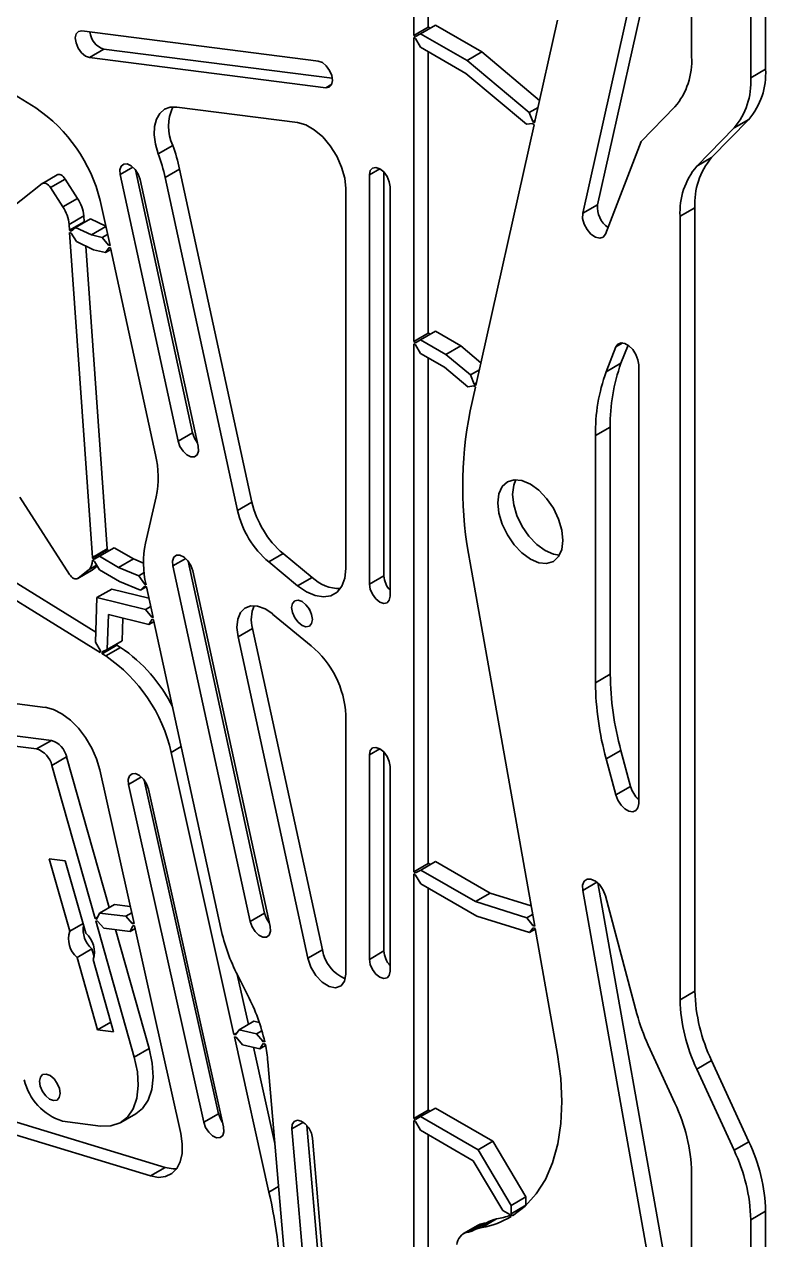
# Model space of a CAD drawing. Header units: millimetres. Extents: x 0 to 415, y 0 to 292.
# Drawn here: x 383.62 to 392.48, y 99.42 to 113.97 of the extents above; entities that cross this region are included whole.
import ezdxf

# ---------------------------------------------------------------- set-up
doc = ezdxf.new("R2010")
doc.units = ezdxf.units.MM

# ---------------------------------------------------------------- blocks, each defined once
blk = doc.blocks.new('SE691')
at = {"color": 7, "linetype": 'Continuous', "lineweight": 35}
for p, q in [((390.297, 111.708), (390.295, 111.648)), ((390.295, 111.648), (390.313, 111.58)), ((390.313, 111.58), (390.348, 111.514)), ((390.348, 111.514), (390.395, 111.459)), ((390.395, 111.459), (390.448, 111.422)), ((390.448, 111.422), (390.499, 111.41)), ((390.499, 111.41), (390.541, 111.423)), ((390.541, 111.423), (390.568, 111.46))]:
    blk.add_line(p, q, dxfattribs=at)
blk = doc.blocks.new('SE690')
blk.add_blockref('SE691', (0, 0))
blk = doc.blocks.new('SE695')
at = {"color": 7, "linetype": 'Continuous', "lineweight": 35}
for p, q in [((390.313, 103.714), (390.295, 103.667)), ((390.348, 103.74), (390.313, 103.714)), ((390.395, 103.741), (390.348, 103.74)), ((390.448, 103.717), (390.395, 103.741)), ((390.499, 103.67), (390.448, 103.717)), ((390.295, 103.667), (390.297, 103.605)), ((390.541, 103.609), (390.499, 103.67)), ((390.568, 103.541), (390.541, 103.609))]:
    blk.add_line(p, q, dxfattribs=at)
blk = doc.blocks.new('SE694')
blk.add_blockref('SE695', (0, 0))
blk = doc.blocks.new('SE707')
at = {"color": 7, "linetype": 'Continuous', "lineweight": 35}
for p, q in [((390.692, 104.748), (390.716, 104.685)), ((390.716, 104.685), (390.754, 104.627)), ((390.754, 104.627), (390.8, 104.581)), ((390.933, 104.56), (390.957, 104.595)), ((390.957, 104.595), (390.966, 104.646)), ((390.8, 104.581), (390.849, 104.552)), ((390.849, 104.552), (390.895, 104.545)), ((390.895, 104.545), (390.933, 104.56))]:
    blk.add_line(p, q, dxfattribs=at)
blk = doc.blocks.new('SE706')
blk.add_blockref('SE707', (0, 0))
blk = doc.blocks.new('SE709')
at = {"color": 7, "linetype": 'Continuous', "lineweight": 35}
for p, q in [((390.716, 110.144), (390.692, 110.109)), ((390.754, 110.159), (390.716, 110.144)), ((390.8, 110.152), (390.754, 110.159)), ((390.849, 110.124), (390.8, 110.152)), ((390.895, 110.077), (390.849, 110.124)), ((390.933, 110.019), (390.895, 110.077)), ((390.957, 109.956), (390.933, 110.019)), ((390.966, 109.895), (390.957, 109.956))]:
    blk.add_line(p, q, dxfattribs=at)
blk = doc.blocks.new('SE708')
blk.add_blockref('SE709', (0, 0))
blk = doc.blocks.new('SE719')
at = {"color": 7, "linetype": 'Continuous', "lineweight": 35}
for p, q in [((389.475, 108.52), (389.395, 108.495)), ((389.569, 108.511), (389.475, 108.52)), ((389.333, 108.438), (389.294, 108.352)), ((389.395, 108.495), (389.333, 108.438)), ((389.67, 108.468), (389.569, 108.511)), ((389.77, 108.394), (389.67, 108.468)), ((389.864, 108.295), (389.77, 108.394)), ((389.294, 108.352), (389.281, 108.243)), ((389.281, 108.243), (389.294, 108.119)), ((389.945, 108.178), (389.864, 108.295)), ((389.294, 108.119), (389.333, 107.989)), ((390.006, 108.049), (389.945, 108.178)), ((389.333, 107.989), (389.395, 107.86)), ((390.045, 107.918), (390.006, 108.049)), ((389.395, 107.86), (389.475, 107.742)), ((390.058, 107.794), (390.045, 107.918)), ((390.045, 107.686), (390.058, 107.794)), ((389.475, 107.742), (389.569, 107.643)), ((389.569, 107.643), (389.67, 107.57)), ((390.006, 107.6), (390.045, 107.686)), ((389.67, 107.57), (389.77, 107.527)), ((389.77, 107.527), (389.864, 107.518)), ((389.864, 107.518), (389.945, 107.542)), ((389.945, 107.542), (390.006, 107.6))]:
    blk.add_line(p, q, dxfattribs=at)
blk = doc.blocks.new('SE718')
blk.add_blockref('SE719', (0, 0))
blk = doc.blocks.new('SE755')
at = {"color": 7, "linetype": 'Continuous', "lineweight": 35}
for p, q in [((386.319, 103.232), (386.341, 103.17)), ((386.341, 103.17), (386.378, 103.113)), ((386.561, 103.116), (386.557, 103.174)), ((386.378, 103.113), (386.424, 103.069)), ((386.424, 103.069), (386.472, 103.046)), ((386.472, 103.046), (386.515, 103.047)), ((386.515, 103.047), (386.546, 103.071)), ((386.546, 103.071), (386.561, 103.116))]:
    blk.add_line(p, q, dxfattribs=at)
blk = doc.blocks.new('SE754')
blk.add_blockref('SE755', (0, 0))
blk = doc.blocks.new('SE757')
at = {"color": 7, "linetype": 'Continuous', "lineweight": 35}
for p, q in [((385.405, 107.592), (385.391, 107.547)), ((385.391, 107.547), (385.395, 107.489)), ((385.437, 107.616), (385.405, 107.592)), ((385.479, 107.617), (385.437, 107.616)), ((385.528, 107.594), (385.479, 107.617)), ((385.574, 107.55), (385.528, 107.594)), ((385.61, 107.493), (385.574, 107.55)), ((385.632, 107.431), (385.61, 107.493))]:
    blk.add_line(p, q, dxfattribs=at)
blk = doc.blocks.new('SE756')
blk.add_blockref('SE757', (0, 0))
blk = doc.blocks.new('SE763')
at = {"color": 7, "linetype": 'Continuous', "lineweight": 35}
for p, q in [((385.457, 108.98), (385.479, 108.917)), ((385.479, 108.917), (385.516, 108.86)), ((385.516, 108.86), (385.562, 108.817)), ((385.562, 108.817), (385.61, 108.793)), ((385.653, 108.794), (385.684, 108.819)), ((385.684, 108.819), (385.699, 108.863)), ((385.699, 108.863), (385.695, 108.921)), ((385.61, 108.793), (385.653, 108.794))]:
    blk.add_line(p, q, dxfattribs=at)
blk = doc.blocks.new('SE762')
blk.add_blockref('SE763', (0, 0))
blk = doc.blocks.new('SE765')
at = {"color": 7, "linetype": 'Continuous', "lineweight": 35}
for p, q in [((384.806, 112.298), (384.775, 112.274)), ((384.849, 112.299), (384.806, 112.298)), ((384.897, 112.276), (384.849, 112.299)), ((384.775, 112.274), (384.76, 112.229)), ((384.76, 112.229), (384.764, 112.171)), ((384.943, 112.232), (384.897, 112.276)), ((384.98, 112.175), (384.943, 112.232)), ((385.002, 112.113), (384.98, 112.175))]:
    blk.add_line(p, q, dxfattribs=at)
blk = doc.blocks.new('SE764')
blk.add_blockref('SE765', (0, 0))
blk = doc.blocks.new('SE771')
at = {"color": 7, "linetype": 'Continuous', "lineweight": 35}
for p, q in [((386.823, 100.805), (386.819, 100.752)), ((386.846, 100.841), (386.823, 100.805)), ((386.883, 100.855), (386.846, 100.841)), ((386.929, 100.845), (386.883, 100.855)), ((386.977, 100.812), (386.929, 100.845)), ((387.02, 100.762), (386.977, 100.812)), ((387.051, 100.701), (387.02, 100.762)), ((387.065, 100.64), (387.051, 100.701))]:
    blk.add_line(p, q, dxfattribs=at)
blk = doc.blocks.new('SE770')
blk.add_blockref('SE771', (0, 0))
blk = doc.blocks.new('SE783')
at = {"color": 7, "linetype": 'Continuous', "lineweight": 35}
for p, q in [((386.852, 107.071), (386.825, 107.04)), ((386.892, 107.079), (386.852, 107.071)), ((386.939, 107.062), (386.892, 107.079)), ((386.986, 107.024), (386.939, 107.062)), ((386.825, 107.04), (386.815, 106.991)), ((386.815, 106.991), (386.825, 106.931)), ((386.825, 106.931), (386.852, 106.869)), ((387.027, 106.97), (386.986, 107.024)), ((387.053, 106.908), (387.027, 106.97)), ((386.852, 106.869), (386.892, 106.815)), ((386.892, 106.815), (386.939, 106.777)), ((386.939, 106.777), (386.986, 106.76)), ((386.986, 106.76), (387.027, 106.768)), ((387.027, 106.768), (387.053, 106.799)), ((387.063, 106.848), (387.053, 106.908)), ((387.053, 106.799), (387.063, 106.848))]:
    blk.add_line(p, q, dxfattribs=at)
blk = doc.blocks.new('SE782')
blk.add_blockref('SE783', (0, 0))
blk = doc.blocks.new('SE785')
at = {"color": 7, "linetype": 'Continuous', "lineweight": 35}
for p, q in [((387.754, 112.219), (387.745, 112.17)), ((387.781, 112.25), (387.754, 112.219)), ((387.821, 112.258), (387.781, 112.25)), ((387.869, 112.241), (387.821, 112.258)), ((387.916, 112.203), (387.869, 112.241)), ((387.956, 112.149), (387.916, 112.203)), ((387.983, 112.087), (387.956, 112.149)), ((387.993, 112.027), (387.983, 112.087))]:
    blk.add_line(p, q, dxfattribs=at)
blk = doc.blocks.new('SE784')
blk.add_blockref('SE785', (0, 0))
blk = doc.blocks.new('SE787')
at = {"color": 7, "linetype": 'Continuous', "lineweight": 35}
for p, q in [((387.745, 107.271), (387.754, 107.211)), ((387.754, 107.211), (387.781, 107.149)), ((387.781, 107.149), (387.821, 107.095)), ((387.821, 107.095), (387.869, 107.056)), ((387.956, 107.048), (387.983, 107.079)), ((387.983, 107.079), (387.993, 107.128)), ((387.869, 107.056), (387.916, 107.04)), ((387.916, 107.04), (387.956, 107.048))]:
    blk.add_line(p, q, dxfattribs=at)
blk = doc.blocks.new('SE786')
blk.add_blockref('SE787', (0, 0))
blk = doc.blocks.new('SE793')
at = {"color": 7, "linetype": 'Continuous', "lineweight": 35}
for p, q in [((387.745, 102.78), (387.754, 102.72)), ((387.754, 102.72), (387.781, 102.658)), ((387.781, 102.658), (387.821, 102.604)), ((387.821, 102.604), (387.869, 102.565)), ((387.869, 102.565), (387.916, 102.549)), ((387.916, 102.549), (387.956, 102.557)), ((387.956, 102.557), (387.983, 102.588)), ((387.983, 102.588), (387.993, 102.637))]:
    blk.add_line(p, q, dxfattribs=at)
blk = doc.blocks.new('SE792')
blk.add_blockref('SE793', (0, 0))
blk = doc.blocks.new('SE795')
at = {"color": 7, "linetype": 'Continuous', "lineweight": 35}
for p, q in [((387.821, 105.317), (387.781, 105.31)), ((387.869, 105.301), (387.821, 105.317)), ((387.754, 105.279), (387.745, 105.229)), ((387.781, 105.31), (387.754, 105.279)), ((387.916, 105.263), (387.869, 105.301)), ((387.956, 105.209), (387.916, 105.263)), ((387.983, 105.147), (387.956, 105.209)), ((387.993, 105.087), (387.983, 105.147))]:
    blk.add_line(p, q, dxfattribs=at)
blk = doc.blocks.new('SE794')
blk.add_blockref('SE795', (0, 0))
blk = doc.blocks.new('SE797')
at = {"color": 7, "linetype": 'Continuous', "lineweight": 35}
for p, q in [((386.17, 106.85), (386.203, 106.929)), ((386.203, 106.929), (386.256, 106.983)), ((386.256, 106.983), (386.325, 107.01)), ((386.325, 107.01), (386.408, 107.006)), ((386.408, 107.006), (386.497, 106.973)), ((386.497, 106.973), (386.588, 106.913)), ((386.161, 106.751), (386.17, 106.85)), ((386.174, 106.639), (386.161, 106.751))]:
    blk.add_line(p, q, dxfattribs=at)
blk = doc.blocks.new('SE796')
blk.add_blockref('SE797', (0, 0))
blk = doc.blocks.new('SE799')
at = {"color": 7, "linetype": 'Continuous', "lineweight": 35}
for p, q in [((387.046, 102.686), (387.009, 102.792)), ((387.106, 102.587), (387.046, 102.686)), ((387.181, 102.506), (387.106, 102.587)), ((387.462, 102.604), (387.448, 102.519)), ((387.263, 102.455), (387.181, 102.506)), ((387.341, 102.44), (387.263, 102.455)), ((387.406, 102.462), (387.341, 102.44)), ((387.448, 102.519), (387.406, 102.462))]:
    blk.add_line(p, q, dxfattribs=at)
blk = doc.blocks.new('SE798')
blk.add_blockref('SE799', (0, 0))
blk = doc.blocks.new('SE801')
at = {"color": 7, "linetype": 'Continuous', "lineweight": 35}
for p, q in [((387.462, 107.457), (387.45, 107.342)), ((386.992, 107.178), (386.886, 107.251)), ((387.416, 107.247), (387.36, 107.175)), ((387.45, 107.342), (387.416, 107.247)), ((387.097, 107.133), (386.992, 107.178)), ((387.196, 107.117), (387.097, 107.133)), ((387.285, 107.131), (387.196, 107.117)), ((387.36, 107.175), (387.285, 107.131))]:
    blk.add_line(p, q, dxfattribs=at)
blk = doc.blocks.new('SE800')
blk.add_blockref('SE801', (0, 0))
blk = doc.blocks.new('SE803')
at = {"color": 7, "linetype": 'Continuous', "lineweight": 35}
for p, q in [((386.884, 112.795), (386.984, 112.767)), ((386.984, 112.767), (387.086, 112.709)), ((387.086, 112.709), (387.186, 112.623)), ((387.186, 112.623), (387.277, 112.516)), ((387.277, 112.516), (387.355, 112.393)), ((387.355, 112.393), (387.413, 112.262)), ((387.413, 112.262), (387.45, 112.13)), ((387.45, 112.13), (387.462, 112.005))]:
    blk.add_line(p, q, dxfattribs=at)
blk = doc.blocks.new('SE802')
blk.add_blockref('SE803', (0, 0))
blk = doc.blocks.new('SE805')
at = {"color": 7, "linetype": 'Continuous', "lineweight": 35}
for p, q in [((385.197, 112.835), (385.237, 112.904)), ((385.237, 112.904), (385.293, 112.953)), ((385.293, 112.953), (385.362, 112.978)), ((385.362, 112.978), (385.441, 112.98)), ((385.171, 112.647), (385.175, 112.748)), ((385.175, 112.748), (385.197, 112.835)), ((385.187, 112.536), (385.171, 112.647)), ((385.22, 112.421), (385.187, 112.536))]:
    blk.add_line(p, q, dxfattribs=at)
blk = doc.blocks.new('SE804')
blk.add_blockref('SE805', (0, 0))
blk = doc.blocks.new('SE807')
at = {"color": 7, "linetype": 'Continuous', "lineweight": 35}
for p, q in [((384.238, 113.855), (384.227, 113.807)), ((384.227, 113.807), (384.236, 113.747)), ((384.265, 113.885), (384.238, 113.855)), ((384.306, 113.891), (384.265, 113.885)), ((384.236, 113.747), (384.262, 113.685)), ((384.262, 113.685), (384.301, 113.63)), ((384.301, 113.63), (384.348, 113.591)), ((384.348, 113.591), (384.396, 113.573))]:
    blk.add_line(p, q, dxfattribs=at)
blk = doc.blocks.new('SE806')
blk.add_blockref('SE807', (0, 0))
blk = doc.blocks.new('SE809')
at = {"color": 7, "linetype": 'Continuous', "lineweight": 35}
for p, q in [((387.182, 113.512), (387.134, 113.53)), ((387.229, 113.473), (387.182, 113.512)), ((387.269, 113.418), (387.229, 113.473)), ((387.295, 113.356), (387.269, 113.418)), ((387.303, 113.297), (387.295, 113.356)), ((387.224, 113.212), (387.265, 113.218)), ((387.265, 113.218), (387.293, 113.248)), ((387.293, 113.248), (387.303, 113.297))]:
    blk.add_line(p, q, dxfattribs=at)
blk = doc.blocks.new('SE808')
blk.add_blockref('SE809', (0, 0))
blk = doc.blocks.new('SE873')
at = {"color": 7, "linetype": 'Continuous', "lineweight": 35}
for p, q in [((383.81, 101.371), (383.837, 101.4)), ((383.837, 101.4), (383.878, 101.407)), ((383.878, 101.407), (383.926, 101.389)), ((383.926, 101.389), (383.973, 101.35)), ((383.799, 101.322), (383.81, 101.371)), ((383.808, 101.262), (383.799, 101.322)), ((383.834, 101.2), (383.808, 101.262)), ((383.973, 101.35), (384.012, 101.295)), ((384.012, 101.295), (384.038, 101.233)), ((383.873, 101.146), (383.834, 101.2)), ((383.92, 101.106), (383.873, 101.146)), ((383.968, 101.089), (383.92, 101.106)), ((384.009, 101.095), (383.968, 101.089)), ((384.036, 101.125), (384.009, 101.095)), ((384.047, 101.173), (384.036, 101.125)), ((384.038, 101.233), (384.047, 101.173))]:
    blk.add_line(p, q, dxfattribs=at)
blk = doc.blocks.new('SE872')
blk.add_blockref('SE873', (0, 0))
blk = doc.blocks.new('SE929')
at = {"color": 7, "linetype": 'Continuous', "lineweight": 35}
for p, q in [((385.786, 100.768), (385.764, 100.83)), ((385.823, 100.711), (385.786, 100.768)), ((385.869, 100.668), (385.823, 100.711)), ((385.917, 100.645), (385.869, 100.668)), ((385.991, 100.671), (385.96, 100.646)), ((386.005, 100.716), (385.991, 100.671)), ((386.001, 100.774), (386.005, 100.716)), ((385.96, 100.646), (385.917, 100.645))]:
    blk.add_line(p, q, dxfattribs=at)
blk = doc.blocks.new('SE928')
blk.add_blockref('SE929', (0, 0))
blk = doc.blocks.new('SE931')
at = {"color": 7, "linetype": 'Continuous', "lineweight": 35}
for p, q in [((384.86, 104.932), (384.875, 104.977)), ((384.865, 104.874), (384.86, 104.932)), ((384.875, 104.977), (384.906, 105.002)), ((384.906, 105.002), (384.948, 105.003)), ((384.948, 105.003), (384.996, 104.981)), ((384.996, 104.981), (385.042, 104.937)), ((385.042, 104.937), (385.08, 104.88)), ((385.08, 104.88), (385.102, 104.818))]:
    blk.add_line(p, q, dxfattribs=at)
blk = doc.blocks.new('SE930')
blk.add_blockref('SE931', (0, 0))
blk = doc.blocks.new('SE959')
at = {"color": 7, "linetype": 'Continuous', "lineweight": 35}
for p, q in [((383.867, 105.796), (383.965, 105.77)), ((383.965, 105.77), (384.067, 105.718)), ((384.067, 105.718), (384.168, 105.643)), ((384.168, 105.643), (384.264, 105.547)), ((384.264, 105.547), (384.351, 105.434)), ((384.351, 105.434), (384.425, 105.309)), ((384.425, 105.309), (384.482, 105.179)), ((384.482, 105.179), (384.521, 105.047))]:
    blk.add_line(p, q, dxfattribs=at)
blk = doc.blocks.new('SE958')
blk.add_blockref('SE959', (0, 0))
blk = doc.blocks.new('SE965')
at = {"color": 7, "linetype": 'Continuous', "lineweight": 35}
for p, q in [((385.488, 100.697), (385.507, 100.572)), ((385.507, 100.572), (385.505, 100.457)), ((385.505, 100.457), (385.483, 100.357)), ((385.441, 100.275), (385.382, 100.215)), ((385.483, 100.357), (385.441, 100.275)), ((385.222, 100.17), (385.127, 100.187)), ((385.308, 100.18), (385.222, 100.17)), ((385.382, 100.215), (385.308, 100.18))]:
    blk.add_line(p, q, dxfattribs=at)
blk = doc.blocks.new('SE964')
blk.add_blockref('SE965', (0, 0))
blk = doc.blocks.new('SE967')
at = {"color": 7, "linetype": 'Continuous', "lineweight": 35}
for p, q in [((384.97, 101.434), (384.932, 101.609)), ((384.981, 101.268), (384.97, 101.434)), ((384.964, 101.119), (384.981, 101.268)), ((384.921, 100.991), (384.964, 101.119)), ((384.853, 100.891), (384.921, 100.991)), ((384.654, 100.786), (384.763, 100.822)), ((384.763, 100.822), (384.853, 100.891)), ((384.53, 100.785), (384.654, 100.786))]:
    blk.add_line(p, q, dxfattribs=at)
blk = doc.blocks.new('SE966')
blk.add_blockref('SE967', (0, 0))
blk = doc.blocks.new('SE1011')
at = {"color": 7, "linetype": 'Continuous', "lineweight": 35}
for p, q in [((383.84, 112.069), (383.83, 112.064)), ((383.851, 112.071), (383.84, 112.069)), ((383.864, 112.07), (383.851, 112.071)), ((383.878, 112.065), (383.864, 112.07)), ((383.892, 112.057), (383.878, 112.065)), ((383.905, 112.046), (383.892, 112.057)), ((383.918, 112.032), (383.905, 112.046)), ((383.929, 112.016), (383.918, 112.032))]:
    blk.add_line(p, q, dxfattribs=at)
blk = doc.blocks.new('SE1010')
blk.add_blockref('SE1011', (0, 0))
blk = doc.blocks.new('SE1023')
at = {"color": 7, "linetype": 'Continuous', "lineweight": 35}
for p, q in [((384.157, 107.387), (384.169, 107.372)), ((384.169, 107.372), (384.182, 107.358)), ((384.182, 107.358), (384.195, 107.347)), ((384.195, 107.347), (384.209, 107.339)), ((384.209, 107.339), (384.223, 107.334)), ((384.223, 107.334), (384.235, 107.332)), ((384.235, 107.332), (384.247, 107.334)), ((384.247, 107.334), (384.257, 107.339))]:
    blk.add_line(p, q, dxfattribs=at)
blk = doc.blocks.new('SE1022')
blk.add_blockref('SE1023', (0, 0))
blk = doc.blocks.new('SE1091')
at = {"color": 7, "linetype": 'Continuous', "lineweight": 35}
for p, q in [((389.995, 101.642), (390.034, 101.354)), ((390.034, 101.354), (390.048, 101.077)), ((390.048, 101.077), (390.036, 100.815)), ((390.036, 100.815), (389.999, 100.57)), ((389.999, 100.57), (389.936, 100.346)), ((389.936, 100.346), (389.85, 100.146)), ((389.85, 100.146), (389.74, 99.972)), ((389.74, 99.972), (389.608, 99.826)), ((389.608, 99.826), (389.455, 99.71))]:
    blk.add_line(p, q, dxfattribs=at)
blk = doc.blocks.new('SE1090')
blk.add_blockref('SE1091', (0, 0))
blk = doc.blocks.new('SE1149')
at = {"color": 7, "linetype": 'Continuous', "lineweight": 35}
for p, q in [((389.471, 108.454), (389.498, 108.521)), ((389.457, 108.345), (389.471, 108.454)), ((389.471, 108.221), (389.457, 108.345)), ((389.51, 108.091), (389.471, 108.221)), ((389.571, 107.962), (389.51, 108.091)), ((389.652, 107.844), (389.571, 107.962)), ((389.746, 107.745), (389.652, 107.844)), ((389.846, 107.672), (389.746, 107.745))]:
    blk.add_line(p, q, dxfattribs=at)
blk = doc.blocks.new('SE1148')
blk.add_blockref('SE1149', (0, 0))
blk = doc.blocks.new('SE1151')
at = {"color": 7, "linetype": 'Continuous', "lineweight": 35}
for p, q in [((389.947, 107.629), (389.846, 107.672)), ((390.018, 107.619), (389.947, 107.629))]:
    blk.add_line(p, q, dxfattribs=at)
blk = doc.blocks.new('SE1150')
blk.add_blockref('SE1151', (0, 0))
blk = doc.blocks.new('SE1167')
at = {"color": 7, "linetype": 'Continuous', "lineweight": 35}
for p, q in [((387.013, 106.991), (387.025, 106.969)), ((387.025, 106.969), (387.038, 106.948))]:
    blk.add_line(p, q, dxfattribs=at)
blk = doc.blocks.new('SE1166')
blk.add_blockref('SE1167', (0, 0))
blk = doc.blocks.new('SE1169')
at = {"color": 7, "linetype": 'Continuous', "lineweight": 35}
for p, q in [((384.011, 112.169), (384.017, 112.172)), ((384.017, 112.172), (384.028, 112.174)), ((384.028, 112.174), (384.041, 112.172)), ((384.041, 112.172), (384.055, 112.167)), ((384.055, 112.167), (384.069, 112.159)), ((384.069, 112.159), (384.082, 112.148)), ((384.082, 112.148), (384.095, 112.134)), ((384.095, 112.134), (384.106, 112.118))]:
    blk.add_line(p, q, dxfattribs=at)
blk = doc.blocks.new('SE1168')
blk.add_blockref('SE1169', (0, 0))
blk = doc.blocks.new('SE1173')
at = {"color": 7, "linetype": 'Continuous', "lineweight": 35}
for p, q in [((385.63, 109.08), (385.652, 109.017)), ((385.652, 109.017), (385.685, 108.965))]:
    blk.add_line(p, q, dxfattribs=at)
blk = doc.blocks.new('SE1172')
blk.add_blockref('SE1173', (0, 0))
blk = doc.blocks.new('SE1189')
at = {"color": 7, "linetype": 'Continuous', "lineweight": 35}
for p, q in [((389.047, 99.599), (389.068, 99.609)), ((389.068, 99.609), (389.091, 99.615))]:
    blk.add_line(p, q, dxfattribs=at)
blk = doc.blocks.new('SE1188')
blk.add_blockref('SE1189', (0, 0))
blk = doc.blocks.new('SE1193')
at = {"color": 7, "linetype": 'Continuous', "lineweight": 35}
for p, q in [((386.492, 103.332), (386.514, 103.27)), ((386.514, 103.27), (386.547, 103.217))]:
    blk.add_line(p, q, dxfattribs=at)
blk = doc.blocks.new('SE1192')
blk.add_blockref('SE1193', (0, 0))
blk = doc.blocks.new('SE1209')
at = {"color": 7, "linetype": 'Continuous', "lineweight": 35}
for p, q in [((385.963, 100.87), (385.94, 100.933)), ((385.989, 100.827), (385.963, 100.87))]:
    blk.add_line(p, q, dxfattribs=at)
blk = doc.blocks.new('SE1208')
blk.add_blockref('SE1209', (0, 0))
blk = doc.blocks.new('SE1213')
at = {"color": 7, "linetype": 'Continuous', "lineweight": 35}
for p, q in [((385.399, 100.273), (385.304, 100.289)), ((385.44, 100.274), (385.399, 100.273))]:
    blk.add_line(p, q, dxfattribs=at)
blk = doc.blocks.new('SE1212')
blk.add_blockref('SE1213', (0, 0))
blk = doc.blocks.new('SE1215')
at = {"color": 7, "linetype": 'Continuous', "lineweight": 35}
for p, q in [((385.109, 101.711), (385.147, 101.536)), ((385.147, 101.536), (385.157, 101.37)), ((385.157, 101.37), (385.141, 101.221)), ((385.141, 101.221), (385.098, 101.093)), ((385.03, 100.993), (384.95, 100.93)), ((385.098, 101.093), (385.03, 100.993))]:
    blk.add_line(p, q, dxfattribs=at)
blk = doc.blocks.new('SE1214')
blk.add_blockref('SE1215', (0, 0))

msp = doc.modelspace()

# ---------------------------------------------------------------- linework, layer by layer
at = {"color": 7, "linetype": 'Continuous', "lineweight": 35}
for p, q in [((392.4826, 113.432), (392.4826, 120.4801)), ((392.3059, 113.33), (392.3059, 120.3781)), ((388.2754, 113.8359), (388.2754, 119.5612)), ((388.4486, 113.9359), (388.4486, 119.5212)), ((391.3195, 116.2855), (390.2972, 111.7083)), ((391.4805, 116.3173), (390.474, 111.8104)), ((391.5988, 113.5823), (391.5988, 116.0879)), ((388.2754, 113.8359), (388.4486, 113.9359)), ((388.5335, 113.9604), (388.3567, 113.8583)), ((388.4486, 113.94), (388.4733, 113.9257)), ((389.0901, 113.6391), (388.5335, 113.9604)), ((389.7198, 112.7894), (389.9947, 114.02)), ((383.7536, 112.9706), (382.3899, 113.8154)), ((387.1344, 113.5302), (384.306, 113.8914)), ((388.2754, 113.8359), (388.2966, 113.8236)), ((388.2754, 113.8114), (388.2966, 113.7991)), ((388.2754, 110.1725), (388.2754, 113.8114)), ((388.3567, 113.8583), (388.2966, 113.8236)), ((388.2966, 113.7991), (388.3567, 113.695)), ((388.3567, 113.8583), (388.9133, 113.537)), ((384.5691, 113.6732), (384.3958, 113.5732)), ((384.5691, 113.6732), (387.3014, 113.3243)), ((388.3567, 113.695), (388.8975, 113.3828)), ((388.4486, 110.2725), (388.4486, 113.642)), ((389.0901, 113.6391), (388.9133, 113.537)), ((389.7803, 113.0601), (389.0901, 113.6391)), ((384.3958, 113.5732), (387.2242, 113.212)), ((388.9133, 113.537), (389.655, 112.9149)), ((388.8975, 113.3828), (389.6237, 112.7737)), ((392.3059, 113.33), (392.4826, 113.432)), ((387.2946, 113.2527), (387.2242, 113.212)), ((385.4409, 112.9797), (386.884, 112.7954)), ((389.655, 112.9149), (389.7616, 112.9765)), ((389.7003, 112.8058), (389.655, 112.9149)), ((390.9946, 112.5669), (391.3989, 112.982)), ((389.0183, 109.6481), (389.7151, 112.7682)), ((389.6237, 112.7737), (389.6956, 112.7846)), ((389.6956, 112.7846), (389.7151, 112.7682)), ((389.6956, 112.7846), (389.6956, 112.7846)), ((389.6956, 112.7846), (389.6957, 112.7846)), ((389.7269, 112.8212), (389.7003, 112.8058)), ((389.7003, 112.8058), (389.7198, 112.7894)), ((392.2828, 112.8318), (391.8375, 112.3747)), ((392.106, 112.7297), (392.2828, 112.8318)), ((392.106, 112.7297), (391.6608, 112.2726)), ((385.3931, 112.5215), (385.2199, 112.4215)), ((390.568, 111.4598), (390.9946, 112.5669)), ((391.6608, 112.2726), (391.8375, 112.3747)), ((384.0106, 112.1688), (383.8339, 112.0668)), ((384.9173, 112.2595), (384.7642, 112.1711)), ((384.7642, 112.1711), (385.457, 108.9798)), ((384.9469, 112.2275), (385.6303, 109.0798)), ((385.4754, 112.2382), (385.3022, 112.1382)), ((385.4754, 112.2382), (386.3406, 108.2529)), ((387.8688, 112.2415), (387.745, 112.17)), ((387.745, 112.17), (387.745, 107.2708)), ((387.9183, 112.201), (387.9183, 107.3708)), ((383.8298, 112.064), (383.328, 111.6675)), ((384.1063, 112.1183), (383.9295, 112.0162)), ((383.9295, 112.0162), (384.0784, 111.785)), ((384.1063, 112.1183), (384.2552, 111.887)), ((385.6949, 108.9212), (385.0021, 112.1125)), ((385.3022, 112.1382), (386.1673, 108.1529)), ((387.4622, 112.0051), (387.4622, 107.4571)), ((387.9925, 107.1279), (387.9925, 112.0271)), ((384.0784, 111.785), (384.2552, 111.887)), ((384.6429, 111.3223), (384.5257, 111.8619)), ((390.2972, 111.7083), (390.474, 111.8104)), ((391.4609, 111.6724), (391.6377, 111.7744)), ((391.6377, 111.7744), (391.6377, 102.3991)), ((384.3297, 111.6774), (384.153, 111.5754)), ((384.1578, 111.5056), (384.153, 111.5754)), ((384.3346, 111.6076), (384.1578, 111.5056)), ((384.4082, 111.642), (384.2314, 111.5399)), ((384.3346, 111.6076), (384.3297, 111.6774)), ((384.3346, 111.6076), (384.3423, 111.6039)), ((384.5927, 111.5534), (384.4082, 111.642)), ((391.4609, 111.6724), (391.4609, 102.297)), ((384.1578, 111.5056), (384.1766, 111.4966)), ((384.1596, 111.4801), (384.1784, 111.4711)), ((384.4321, 107.589), (384.1596, 111.4801)), ((384.2314, 111.5399), (384.1766, 111.4966)), ((384.1784, 111.4711), (384.2433, 111.3703)), ((384.2314, 111.5399), (384.4207, 111.4491)), ((384.5937, 111.5489), (384.4207, 111.4491)), ((384.4207, 111.4491), (384.5504, 111.4172)), ((384.5504, 111.4172), (384.6143, 111.4541)), ((384.2433, 111.3703), (384.4464, 111.2728)), ((384.6089, 107.6911), (384.355, 111.3167)), ((384.6248, 111.3267), (384.5504, 111.4172)), ((384.5895, 111.2377), (384.6307, 111.2998)), ((384.64, 111.3355), (384.6248, 111.3267)), ((384.6248, 111.3267), (384.6429, 111.3223)), ((384.6306, 111.2998), (384.6487, 111.2954)), ((384.6306, 111.2998), (384.6307, 111.2998)), ((384.6307, 111.2998), (384.6307, 111.2998)), ((385.1863, 108.8192), (384.6487, 111.2954)), ((384.4464, 111.2728), (384.5895, 111.2377)), ((384.6533, 111.2745), (384.5895, 111.2377)), ((388.4486, 110.2725), (388.2754, 110.1725)), ((388.5335, 110.297), (388.3567, 110.195)), ((388.4733, 110.2623), (388.4486, 110.2766)), ((388.8371, 110.1217), (388.5335, 110.297)), ((388.2966, 110.1603), (388.2754, 110.1725)), ((388.2966, 110.1358), (388.2754, 110.148)), ((388.2754, 103.8265), (388.2754, 110.148)), ((388.3567, 110.195), (388.2966, 110.1603)), ((388.2966, 110.1358), (388.3567, 110.0317)), ((388.3567, 110.195), (388.6604, 110.0196)), ((388.8371, 110.1217), (388.6604, 110.0196)), ((389.0788, 109.9189), (388.8371, 110.1217)), ((390.6916, 110.1094), (390.7761, 110.1582)), ((390.8377, 110.1318), (390.7535, 109.9133)), ((388.3567, 110.0317), (388.6445, 109.8655)), ((388.4486, 103.9265), (388.4486, 109.9786)), ((388.6604, 110.0196), (388.9532, 109.7739)), ((390.6916, 110.1094), (390.5767, 109.8112)), ((388.6445, 109.8655), (388.922, 109.6327)), ((388.9532, 109.7739), (389.0601, 109.8356)), ((390.5767, 109.8112), (390.7535, 109.9133)), ((390.9659, 104.6457), (390.9659, 109.8952)), ((388.9985, 109.6647), (388.9532, 109.7739)), ((388.9985, 109.6647), (389.0254, 109.6802)), ((388.922, 109.6327), (388.9939, 109.6435)), ((388.9502, 109.3433), (389.0136, 109.627)), ((389.0136, 109.627), (388.9939, 109.6435)), ((388.9939, 109.6435), (388.9939, 109.6435)), ((388.9939, 109.6435), (388.9939, 109.6435)), ((389.0183, 109.6481), (388.9985, 109.6647)), ((390.4488, 109.0473), (390.6256, 109.1493)), ((390.6256, 109.1493), (390.6256, 106.1927)), ((385.6303, 109.0798), (385.457, 108.9798)), ((390.4488, 109.0473), (390.4488, 106.0907)), ((383.5631, 108.3099), (384.1574, 107.3873)), ((385.0655, 107.7588), (385.196, 108.3167)), ((386.1673, 108.1529), (386.3406, 108.2529)), ((384.4321, 107.589), (384.6089, 107.6911)), ((384.4326, 107.58), (384.6094, 107.6821)), ((384.6917, 107.7053), (384.5149, 107.6032)), ((384.6094, 107.6821), (384.6305, 107.6699)), ((384.6917, 107.7053), (384.9228, 107.5718)), ((384.4823, 107.4963), (384.3828, 107.4389)), ((384.4326, 107.58), (384.4548, 107.5672)), ((384.4326, 107.5555), (384.4559, 107.5421)), ((384.5149, 107.6032), (384.4548, 107.5685)), ((384.4548, 107.5672), (384.4548, 107.5685)), ((384.4559, 107.5421), (384.5149, 107.4399)), ((384.746, 107.4698), (384.5149, 107.6032)), ((384.9228, 107.5718), (384.746, 107.4698)), ((384.9228, 107.5718), (385.0426, 107.5226)), ((385.5476, 107.5776), (385.3946, 107.4892)), ((385.5773, 107.5456), (386.4919, 103.3324)), ((386.7133, 107.6362), (386.5401, 107.5362)), ((386.5401, 107.5362), (386.8862, 107.2512)), ((386.7133, 107.6362), (387.0594, 107.3512)), ((389.7222, 103.1768), (388.9502, 107.5248)), ((383.2547, 107.45), (384.4727, 106.6954)), ((384.253, 107.3367), (384.4298, 107.4388)), ((384.257, 107.3395), (384.4338, 107.4415)), ((384.257, 107.3395), (384.3828, 107.4389)), ((384.4338, 107.4415), (384.4298, 107.4388)), ((384.4338, 107.4415), (384.4888, 107.485)), ((384.7562, 107.3006), (384.5149, 107.4399)), ((384.9856, 107.3714), (384.746, 107.4698)), ((384.9856, 107.3714), (385.0501, 107.4087)), ((385.0537, 107.2733), (384.9856, 107.3714)), ((385.3946, 107.4892), (386.3187, 103.2324)), ((386.5566, 103.1738), (385.6325, 107.4306)), ((387.0594, 107.3512), (386.8862, 107.2512)), ((387.9183, 107.3708), (387.745, 107.2708)), ((383.0779, 107.3479), (384.5261, 106.4508)), ((384.6629, 107.2118), (384.4861, 107.1098)), ((385.1087, 107.102), (384.6629, 107.2118)), ((385.0058, 107.1981), (384.7562, 107.3006)), ((385.0058, 107.1981), (385.0557, 107.2463)), ((385.0753, 107.2382), (385.0058, 107.1981)), ((385.0697, 107.2826), (385.0537, 107.2733)), ((385.0537, 107.2733), (385.0539, 107.2718)), ((385.0539, 107.2718), (385.07, 107.2812)), ((385.0539, 107.2718), (385.0736, 107.2637)), ((385.0557, 107.2463), (385.0795, 107.2365)), ((385.1587, 106.8718), (385.0795, 107.2365)), ((384.4689, 106.5774), (384.4861, 107.1098)), ((384.4861, 107.1098), (385.0668, 106.9667)), ((385.0668, 106.9667), (385.1301, 107.0032)), ((385.1412, 106.8762), (385.0668, 106.9667)), ((387.0482, 106.5335), (386.5877, 106.9125)), ((384.6103, 106.4899), (384.6237, 106.906)), ((384.6237, 106.906), (385.1058, 106.7872)), ((384.7958, 106.8636), (384.787, 106.5919)), ((385.1058, 106.7872), (385.147, 106.8492)), ((385.1691, 106.8238), (385.1058, 106.7872)), ((385.1559, 106.8847), (385.1412, 106.8762)), ((385.1559, 106.8846), (385.1412, 106.8761)), ((385.1412, 106.8762), (385.1412, 106.8761)), ((385.1587, 106.8718), (385.1412, 106.8761)), ((385.1645, 106.8449), (385.147, 106.8492)), ((385.9669, 103.1488), (385.1645, 106.8449)), ((386.3474, 106.7395), (386.1742, 106.6395)), ((386.1742, 106.6395), (387.0094, 102.7921)), ((386.3474, 106.7395), (387.1826, 102.8922)), ((384.4689, 106.5774), (384.5268, 106.4721)), ((384.7241, 106.5397), (384.5473, 106.4377)), ((384.548, 106.459), (384.6103, 106.4899)), ((384.591, 106.4107), (384.7677, 106.5127)), ((384.6103, 106.4899), (384.787, 106.5919)), ((384.7246, 106.5559), (384.7241, 106.5397)), ((384.7241, 106.5397), (384.7677, 106.5127)), ((384.5268, 106.4721), (384.5261, 106.4508)), ((384.548, 106.459), (384.5473, 106.4377)), ((384.5473, 106.4377), (384.591, 106.4107)), ((383.8665, 105.7959), (379.8677, 106.3065)), ((390.4488, 106.0907), (390.6256, 106.1927)), ((387.4622, 105.7039), (387.4622, 102.6042)), ((382.2698, 105.4895), (383.7643, 105.2986)), ((382.4466, 105.5915), (383.9411, 105.4007)), ((383.7643, 105.2986), (383.9411, 105.4007)), ((385.3739, 105.2563), (385.4943, 105.3258)), ((384.1241, 105.202), (383.9474, 105.1)), ((384.1241, 105.202), (384.6327, 103.4002)), ((385.3739, 105.2563), (386.1247, 101.8799)), ((387.8688, 105.3009), (387.745, 105.2294)), ((387.745, 105.2294), (387.745, 102.7798)), ((387.9183, 105.2604), (387.9183, 102.8798)), ((390.5767, 105.179), (390.7535, 105.281)), ((390.5767, 105.179), (390.6916, 104.7482)), ((390.7535, 105.281), (390.8684, 104.8502)), ((383.9474, 105.1), (384.4647, 103.2668)), ((384.5209, 105.047), (384.93, 103.2074)), ((387.9925, 102.6369), (387.9925, 105.0865)), ((384.8645, 104.8742), (385.0182, 104.963)), ((385.9405, 100.9325), (385.053, 104.9239)), ((385.7637, 100.8305), (384.8645, 104.8742)), ((385.1019, 104.8179), (386.0011, 100.7742)), ((390.6916, 104.7482), (390.8684, 104.8502)), ((383.9166, 103.9823), (384.1077, 103.9579)), ((383.9166, 103.9823), (384.1611, 103.1161)), ((384.1077, 103.9579), (384.3522, 103.0917)), ((388.4486, 103.9265), (388.2754, 103.8265)), ((388.5348, 103.9502), (388.3581, 103.8481)), ((388.4747, 103.9155), (388.4486, 103.9306)), ((389.1889, 103.5726), (388.5348, 103.9502)), ((388.298, 103.8134), (388.2754, 103.8265)), ((388.298, 103.7889), (388.2754, 103.802)), ((388.2754, 100.8747), (388.2754, 103.802)), ((388.3581, 103.8481), (388.298, 103.8134)), ((388.298, 103.7889), (388.3581, 103.6848)), ((388.3581, 103.8481), (389.0121, 103.4706)), ((388.3581, 103.6848), (389.028, 103.2981)), ((388.4486, 100.9747), (388.4486, 103.6326)), ((389.1889, 103.5726), (389.0121, 103.4706)), ((389.6792, 103.4189), (389.1889, 103.5726)), ((390.2972, 103.6046), (390.4666, 103.7024)), ((390.2972, 103.6046), (391.3195, 97.8471)), ((390.4763, 103.6938), (391.4962, 97.9492)), ((384.6955, 103.4365), (384.5187, 103.3344)), ((384.8844, 103.4124), (384.6955, 103.4365)), ((389.0121, 103.4706), (389.6282, 103.2774)), ((390.9444, 102.1291), (390.568, 103.5405)), ((384.494, 103.2836), (384.4647, 103.2668)), ((384.5187, 103.3344), (384.4845, 103.2643)), ((384.5187, 103.3344), (384.8315, 103.2946)), ((384.8315, 103.2946), (384.9016, 103.335)), ((384.9093, 103.2102), (384.8315, 103.2946)), ((386.4919, 103.3324), (386.3187, 103.2324)), ((389.028, 103.2981), (389.6597, 103.1)), ((389.6282, 103.2774), (389.6973, 103.3173)), ((389.7002, 103.1837), (389.6282, 103.2774)), ((384.1611, 103.1161), (384.3195, 103.2075)), ((384.4647, 103.2668), (384.4845, 103.2643)), ((384.4724, 103.2395), (384.4922, 103.237)), ((384.4724, 103.2395), (384.9325, 101.6094)), ((384.4922, 103.237), (384.57, 103.1526)), ((384.57, 103.1526), (384.8829, 103.1128)), ((384.7075, 103.1351), (385.1093, 101.7115)), ((384.8829, 103.1128), (384.917, 103.1827)), ((384.9433, 103.1476), (384.8829, 103.1128)), ((384.9271, 103.2204), (384.9093, 103.2102)), ((384.9093, 103.2102), (384.9094, 103.21)), ((384.9094, 103.21), (384.9271, 103.2202)), ((384.9094, 103.21), (384.93, 103.2074)), ((384.917, 103.1827), (384.936, 103.1803)), ((385.4883, 100.6967), (384.936, 103.1803)), ((389.6597, 103.1), (389.7049, 103.1571)), ((389.7288, 103.1399), (389.6597, 103.1)), ((389.7002, 103.1837), (389.719, 103.1946)), ((389.7222, 103.1768), (389.7002, 103.1837)), ((389.7269, 103.1502), (389.7049, 103.1571)), ((389.9947, 101.6423), (389.7269, 103.1502)), ((384.2494, 102.8033), (384.4262, 102.9054)), ((384.4262, 102.9054), (384.4536, 102.8081)), ((387.1826, 102.8922), (387.0094, 102.7921)), ((387.9183, 102.8798), (387.745, 102.7798)), ((384.2494, 102.8033), (384.4938, 101.9371)), ((384.4405, 102.7789), (384.6849, 101.9127)), ((386.1644, 102.5983), (386.297, 102.002)), ((386.2919, 102.3471), (386.17, 102.5873)), ((391.4609, 102.297), (391.6377, 102.3991)), ((384.4938, 101.9371), (384.6522, 102.0285)), ((386.3626, 102.0399), (386.1858, 101.9379)), ((386.4283, 102.0244), (386.3626, 102.0399)), ((384.4938, 101.9371), (384.6849, 101.9127)), ((386.1247, 101.8799), (386.1625, 101.9017)), ((386.1247, 101.8799), (386.1453, 101.875)), ((386.1307, 101.8529), (386.1513, 101.848)), ((386.1307, 101.8529), (386.5438, 99.9952)), ((386.1858, 101.9379), (386.1453, 101.875)), ((386.1513, 101.848), (386.226, 101.7581)), ((386.1858, 101.9379), (386.3949, 101.8886)), ((386.3949, 101.8886), (386.4594, 101.9259)), ((386.4696, 101.7987), (386.3949, 101.8886)), ((384.9325, 101.6094), (385.1093, 101.7115)), ((386.226, 101.7581), (386.4351, 101.7089)), ((386.3582, 101.727), (386.6145, 100.5743)), ((386.4351, 101.7089), (386.4756, 101.7717)), ((386.5028, 101.748), (386.4351, 101.7089)), ((386.4696, 101.7987), (386.4895, 101.8102)), ((386.4895, 101.8102), (386.4696, 101.7987)), ((386.4696, 101.7987), (386.4933, 101.7931)), ((386.4756, 101.7717), (386.4991, 101.7662)), ((391.3989, 101.059), (391.0803, 101.7539)), ((387.0222, 95.8238), (386.5303, 101.5548)), ((391.6608, 101.466), (391.8375, 101.5681)), ((391.8375, 101.5681), (392.2828, 100.5969)), ((391.6608, 101.466), (392.106, 100.4948)), ((382.5355, 101.1334), (385.3039, 100.2894)), ((382.3587, 101.0313), (385.1271, 100.1873)), ((388.4486, 100.9747), (388.2754, 100.8747)), ((388.5335, 100.9993), (388.3567, 100.8972)), ((388.4733, 100.9645), (388.4486, 100.9788)), ((389.2211, 100.6023), (388.5335, 100.9993)), ((384.5301, 100.7846), (384.0754, 100.8426)), ((384.7735, 100.8275), (384.9503, 100.9296)), ((385.7637, 100.8305), (385.9405, 100.9325)), ((386.9548, 100.8304), (386.8188, 100.752)), ((388.2966, 100.8625), (388.2754, 100.8747)), ((388.2966, 100.838), (388.2754, 100.8502)), ((388.2754, 95.5957), (388.2754, 100.8502)), ((388.3567, 100.8972), (388.2966, 100.8625)), ((388.2966, 100.838), (388.3567, 100.7339)), ((388.3567, 100.8972), (389.0444, 100.5002)), ((386.8188, 100.752), (387.1862, 96.4725)), ((386.9973, 100.7916), (387.3594, 96.5725)), ((388.3567, 100.7339), (388.9874, 100.3698)), ((388.4486, 95.6957), (388.4486, 100.6808)), ((387.4323, 96.36), (387.065, 100.6395)), ((389.2211, 100.6023), (389.0444, 100.5002)), ((389.6153, 99.9368), (389.2211, 100.6023)), ((392.106, 100.4948), (392.2828, 100.5969)), ((388.9874, 100.3698), (389.3405, 99.7736)), ((389.0444, 100.5002), (389.4385, 99.8347)), ((385.1271, 100.1873), (385.3039, 100.2894)), ((391.5988, 97.7223), (391.5988, 100.2279)), ((386.5438, 99.9952), (386.6585, 100.0614)), ((389.4385, 99.8347), (389.6153, 99.9368)), ((389.6153, 99.9368), (389.6169, 99.8379)), ((389.4402, 99.7358), (389.4385, 99.8347)), ((389.6169, 99.8379), (389.4402, 99.7358)), ((389.6181, 99.8358), (389.6169, 99.8379)), ((389.2665, 99.6726), (389.0897, 99.5705)), ((389.3405, 99.7736), (389.4255, 99.7265)), ((389.4407, 99.7008), (389.4255, 99.7265)), ((389.4255, 99.7265), (389.4255, 99.7265)), ((389.4255, 99.7265), (389.4255, 99.7265)), ((389.4555, 99.7098), (389.4402, 99.7358)), ((392.3059, 99.6638), (392.4826, 99.7659)), ((392.3059, 92.6077), (392.3059, 99.6638)), ((392.4826, 92.7098), (392.4826, 99.7659)), ((389.0467, 99.5988), (388.8699, 99.4967)), ((388.9144, 99.5129), (389.0912, 99.615)), ((389.1543, 99.632), (388.9775, 99.5299))]:
    msp.add_line(p, q, dxfattribs=at)
for centre, radius, start, end in [((384.6411, 113.9023), 0.2401, 185.5364, 252.53793), ((390.7514, 113.531), 0.8489, 319.70514, 3.46034), ((391.4585, 113.2787), 0.8489, 319.70514, 3.46034), ((391.6353, 113.3808), 0.8489, 319.70514, 3.46034), ((382.6855, 111.4035), 1.8965, 13.98891, 55.72158), ((385.8905, 112.7505), 0.5475, 155.00205, 204.7224), ((383.3208, 111.766), 2.2057, 12.36258, 20.03119), ((383.1476, 111.6659), 2.2057, 12.36258, 20.03119), ((392.485, 111.8257), 0.8489, 139.70514, 183.46034), ((392.3082, 111.7236), 0.8489, 139.70514, 183.46034), ((383.8731, 111.6331), 0.4588, 5.54145, 33.59929), ((383.6963, 111.5311), 0.4588, 5.54145, 33.59929), ((390.7652, 111.7802), 0.2927, 174.08461, 235.33476), ((392.7579, 109.1849), 2.1326, 160.03024, 180.95707), ((392.5811, 109.0829), 2.1326, 160.03024, 180.95707), ((393.5464, 108.4341), 4.6852, 168.80981, 191.19019), ((384.0587, 108.5459), 1.1602, 348.60189, 13.624), ((387.4562, 108.5061), 1.144, 192.7889, 229.50408), ((387.283, 108.4061), 1.144, 192.7889, 229.50408), ((384.2983, 107.6693), 0.3114, 2.35556, 4.01287), ((386.1971, 107.5298), 1.1546, 168.56253, 193.32532), ((384.2792, 107.552), 0.1534, 312.47835, 1.31314), ((384.1215, 107.5672), 0.3114, 2.35556, 4.01287), ((387.388, 107.6895), 0.4715, 225.83588, 271.20183), ((388.1914, 107.3847), 0.2735, 182.90959, 223.3478), ((386.7398, 106.8494), 0.4075, 156.48155, 195.64488), ((383.7591, 105.0042), 1.8147, 25.8237, 56.23111), ((386.3055, 105.6448), 1.1582, 2.92725, 50.11432), ((383.5218, 104.8428), 1.8977, 12.588, 55.71004), ((394.1918, 106.2283), 3.5664, 180.57224, 195.4036), ((394.015, 106.1263), 3.5664, 180.57224, 195.4036), ((383.8612, 105.1434), 0.2694, 12.5759, 72.76278), ((383.6845, 105.0413), 0.2694, 12.5759, 72.76278), ((391.187, 104.9369), 0.3302, 195.21908, 227.97116), ((384.6306, 103.1384), 0.31, 170.62223, 228.73254), ((388.2658, 103.6628), 2.3557, 192.60214, 207.1648), ((384.4323, 103.0238), 0.2865, 161.20471, 230.31581), ((384.1692, 102.8712), 0.2865, 341.20471, 50.31581), ((387.6283, 102.9654), 0.4516, 189.33627, 247.6148), ((388.1914, 102.8937), 0.2735, 182.90959, 223.3478), ((384.1919, 101.2699), 2.3601, 12.80752, 27.15568), ((393.5013, 102.3482), 2.0411, 181.43819, 205.60957), ((393.6781, 102.4503), 2.0411, 181.43819, 205.60957), ((393.2304, 102.745), 2.3676, 195.07918, 204.74723), ((384.726, 101.3963), 1.8113, 5.01828, 11.78296), ((384.275, 101.4858), 0.6735, 192.5759, 252.76278), ((389.5583, 100.1767), 2.0411, 1.43819, 25.60957), ((390.4422, 99.7147), 2.0411, 1.43819, 25.60957), ((390.2654, 99.6126), 2.0411, 1.43819, 25.60957), ((380.9588, 98.7177), 5.7292, 0.40601, 12.88393), ((388.911, 100.5902), 1.0352, 279.94255, 300.7755), ((389.326, 99.3331), 0.3446, 99.93339, 121.35416), ((389.0779, 100.7296), 1.0737, 280.11944, 289.24644), ((388.9518, 99.3563), 0.1611, 103.42009, 176.57995), ((388.79, 100.1959), 0.6942, 280.32829, 285.01872), ((389.1492, 99.2311), 0.3446, 99.93339, 121.35416), ((388.9667, 100.2979), 0.6942, 280.32829, 285.01872)]:
    msp.add_arc(centre, radius, start, end, dxfattribs=at)
for p in [(384.4845, 103.2643), (386.4696, 101.7987)]:
    msp.add_point(p, dxfattribs=at)

# ---------------------------------------------------------------- block references
for name in ['SE806', 'SE808', 'SE804', 'SE802', 'SE764', 'SE1168', 'SE784', 'SE1010', 'SE690', 'SE708', 'SE762', 'SE1172', 'SE718', 'SE1148', 'SE1150', 'SE756', 'SE1022', 'SE800', 'SE786', 'SE782', 'SE796', 'SE1166', 'SE958', 'SE794', 'SE930', 'SE706', 'SE694', 'SE1192', 'SE754', 'SE798', 'SE792', 'SE1214', 'SE966', 'SE1090', 'SE872', 'SE928', 'SE1208', 'SE770', 'SE964', 'SE1212', 'SE1188']:
    msp.add_blockref(name, (0, 0))

doc.saveas('drawing.dxf')
